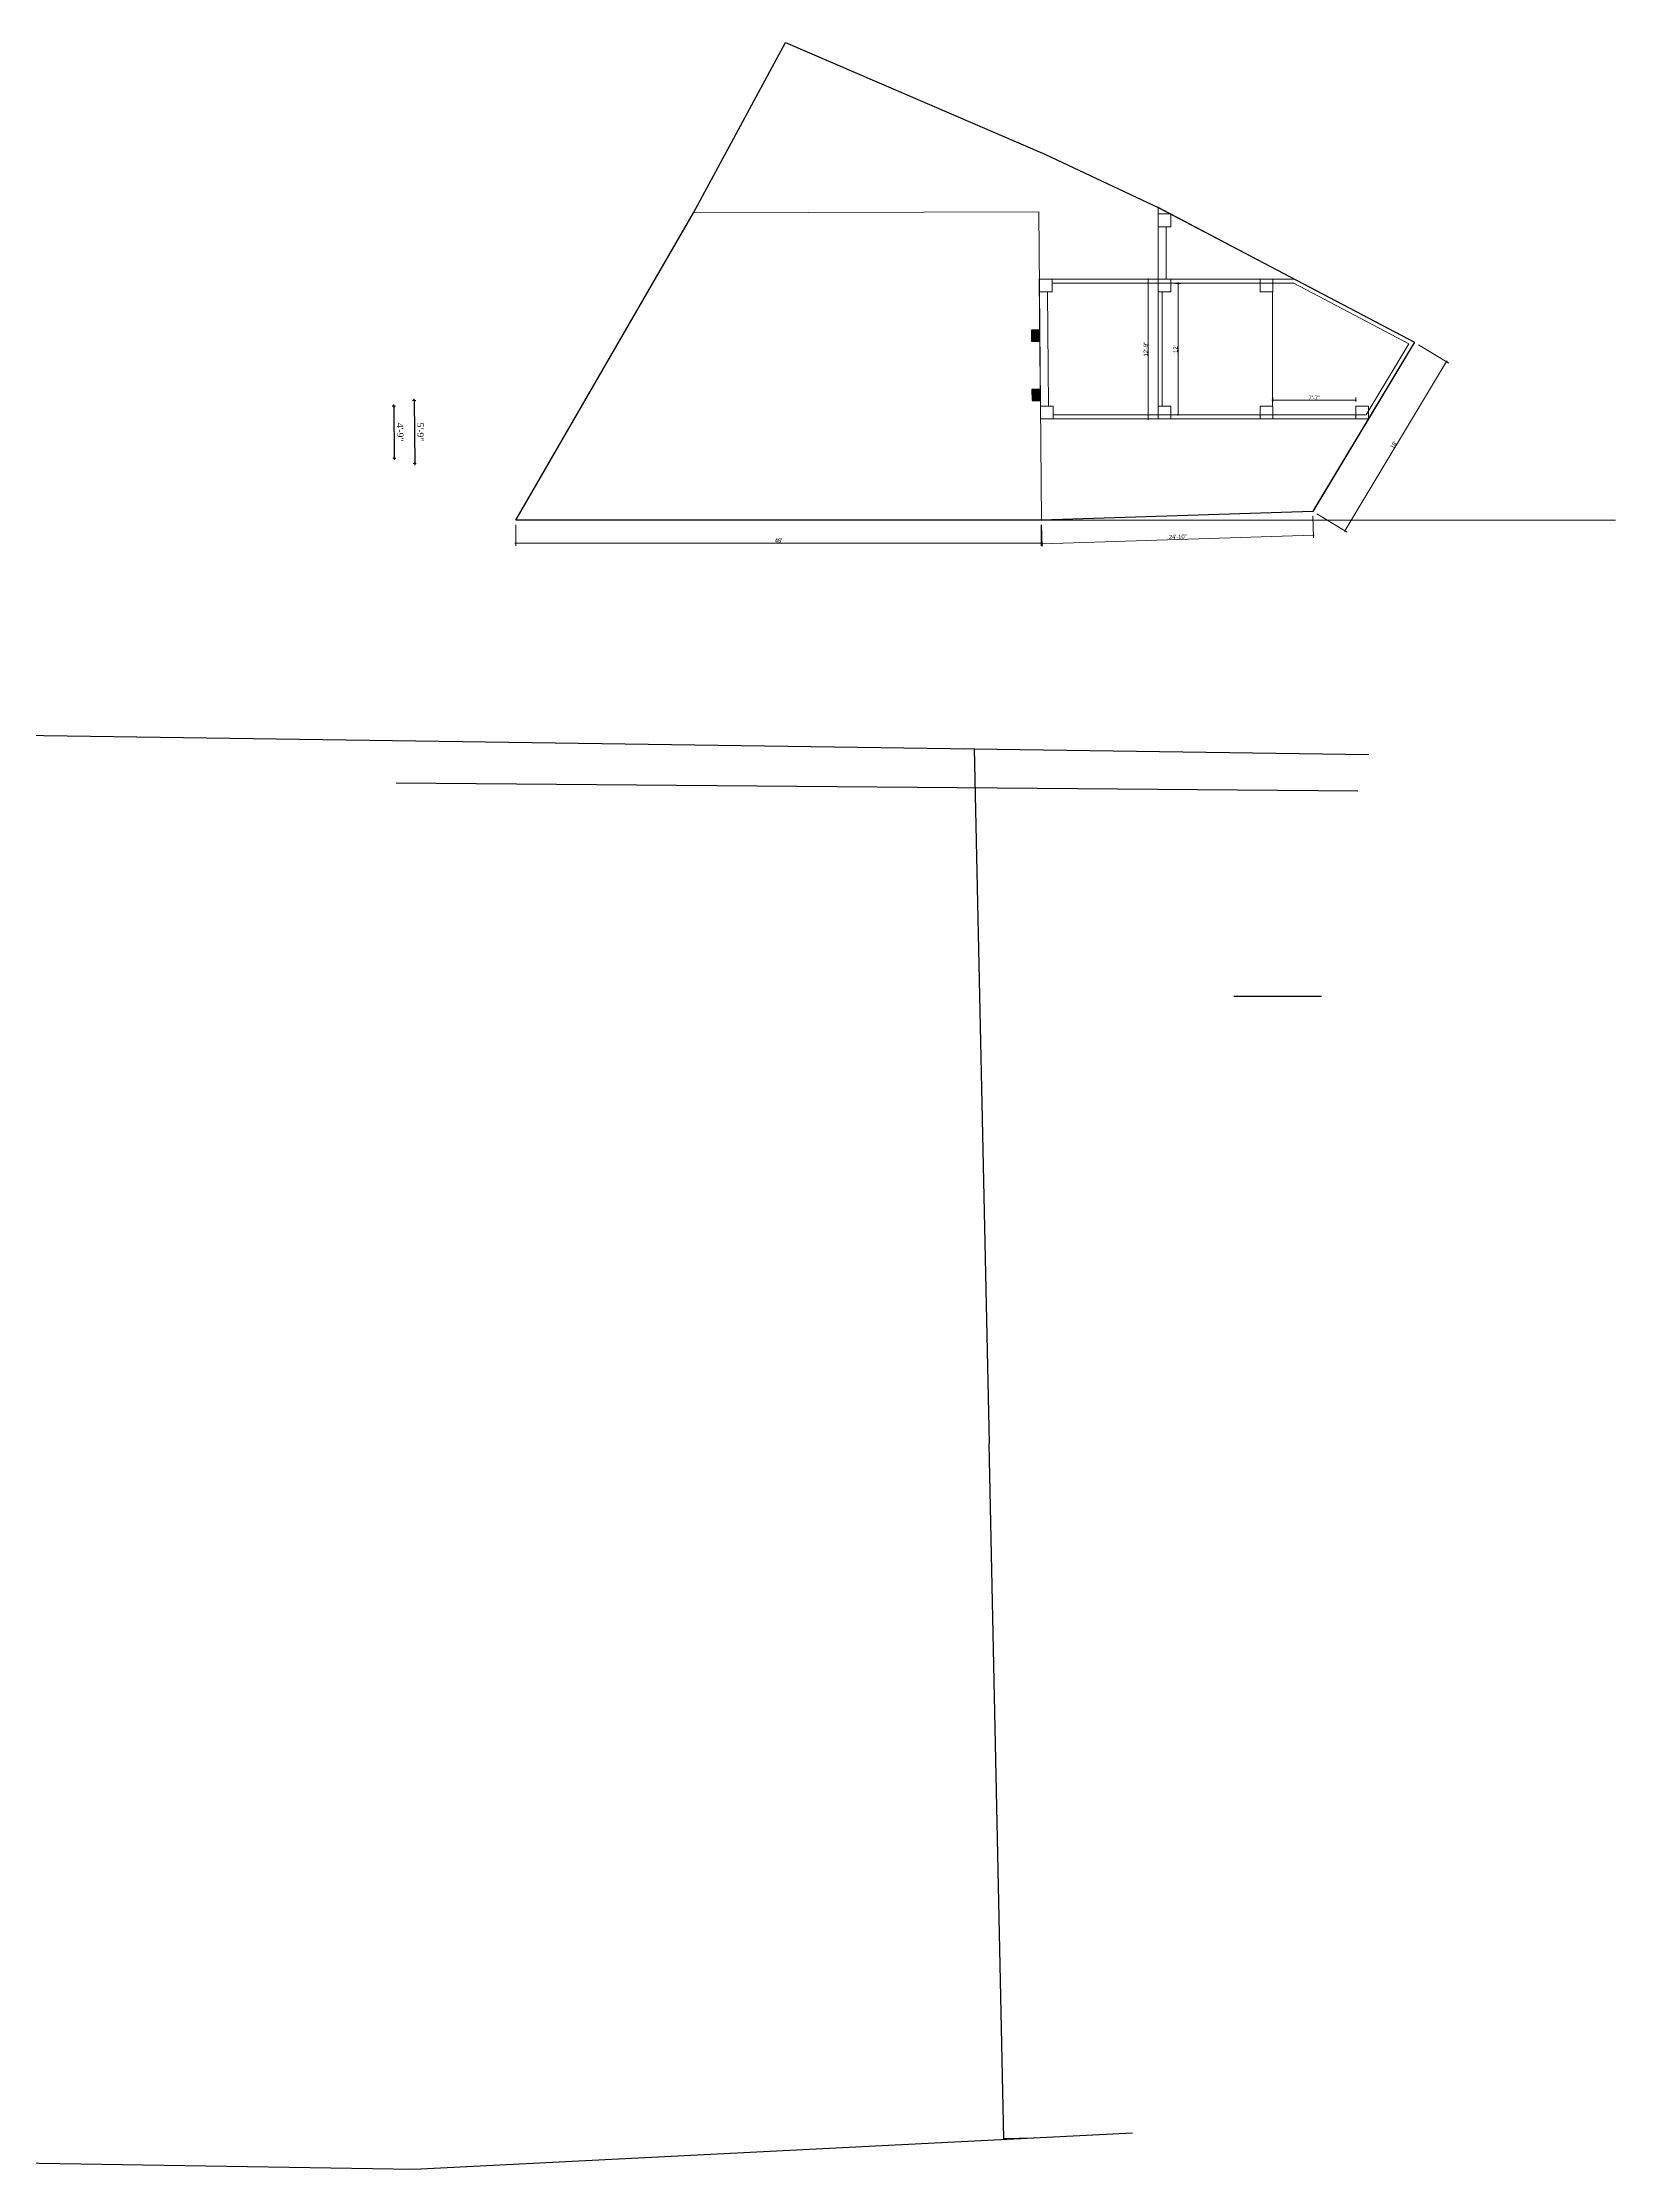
# Model space of a CAD drawing. Header units: inches. Extents: x 4069 to 291496, y -47643 to 12535.
# Drawn here: x 109457 to 111181, y -11173 to -8842 of the extents above; entities that cross this region are included whole.
import ezdxf

# ---------------------------------------------------------------- set-up
doc = ezdxf.new("R2010")
doc.units = ezdxf.units.IN
doc.header["$LTSCALE"] = 5
doc.header["$MEASUREMENT"] = 0
doc.layers.add('A-WALL', color=7, linetype='Continuous', lineweight=9)
doc.layers.add('Dimension', color=7, linetype='Continuous', lineweight=18)
doc.layers.add('DIM', color=5, linetype='Continuous')
doc.layers.add('WALL', color=7, linetype='Continuous')
doc.layers.add('dim line', color=7, linetype='Continuous', lineweight=15, true_color=0xfab2b2)
doc.styles.add('ordinary', font='times.ttf')
doc.styles.get("Standard").update_dxf_attribs({"font": 'arial.ttf'})
doc.dimstyles.new('Copy of 96', dxfattribs={"dimtxt": 7, "dimasz": 4, "dimexe": 0.5, "dimexo": 0.5, "dimgap": 3, "dimtad": 1, "dimdec": 1, "dimzin": 11, "dimdsep": 46, "dimlunit": 4, "dimtxsty": 'ordinary', "dimblk": 'OBLIQUE', "dimcen": 0.09, "dimse1": 1, "dimse2": 1, "dimclrt": 6, "dimazin": 0, "dimtfac": 1, "dimtdec": 1, "dimtix": 1, "dimtmove": 2, "dimatfit": 3, "dimldrblk": 'leader', "dimfxl": 0.5, "dimfxlon": 1, "dimtolj": 1, "dimtzin": 0, "dimarcsym": 0})
doc.dimstyles.get("Standard").update_dxf_attribs({"dimtxt": 0.18, "dimasz": 0.18, "dimexe": 0.18, "dimexo": 0.0625, "dimgap": 0.09, "dimtad": 0, "dimtih": 1, "dimtoh": 1, "dimdec": 4, "dimzin": 0, "dimdsep": 46, "dimtxsty": 'Standard', "dimcen": 0.09, "dimadec": 0, "dimazin": 0, "dimtfac": 1, "dimtdec": 4, "dimtofl": 0, "dimtmove": 0, "dimatfit": 3, "dimfxl": 1, "dimtolj": 1, "dimtzin": 0, "dimarcsym": 0})
doc.dimstyles.new('Standard$0', dxfattribs={"dimtxt": 6, "dimasz": 4, "dimexe": 3, "dimexo": 6, "dimgap": 3, "dimtad": 1, "dimdec": 1, "dimzin": 0, "dimdsep": 46, "dimlunit": 4, "dimtxsty": 'Standard', "dimcen": 0.09, "dimclrd": 6, "dimclre": 6, "dimclrt": 7, "dimadec": 0, "dimazin": 0, "dimtfac": 1, "dimtdec": 1, "dimtix": 1, "dimtofl": 0, "dimtmove": 1, "dimatfit": 3, "dimfxl": 1, "dimtolj": 1, "dimtzin": 0, "dimlwd": 18, "dimlwe": 18, "dimarcsym": 0})

# ---------------------------------------------------------------- blocks, each defined once
blk = doc.blocks.new('*D2730')
at = {"color": 0, "lineweight": -2, "transparency": 16777216}
for p, q in [((110466.9, -9616.3), (110478.2, -9616.1)), ((110478, -9616.2), (110494.3, -10377.7)), ((110510.6, -11139.6), (110494.3, -10378.1)), ((110543.3, -11139.1), (110510.5, -11139.8))]:
    blk.add_line(p, q, dxfattribs=at)
at = {"color": 0, "transparency": 16777216}
for points in [[(110478.1, -9616.2), (110478, -9616.2), (110478, -9616.1)], [(110510.7, -11139.6), (110510.6, -11139.6), (110510.6, -11139.8)]]:
    blk.add_solid(points, dxfattribs=at)
at = {"layer": 'Defpoints', "color": 0, "transparency": 16777216}
for p in [(110466.8, -9616.3, -47.3), (110510.6, -11139.8), (110543.4, -11139.1, 1.5)]:
    blk.add_point(p, dxfattribs=at)
at = {"color": 0, "transparency": 16777216, "insert": (110494.3, -10377.9), "char_height": 0.18, "attachment_point": 5}
blk.add_mtext('\\A1;1524.0577', dxfattribs=at)
blk = doc.blocks.new('C1a')
at = {"color": 1, "ltscale": 5}
for p, q in [((18657.7, 4625.8), (18648.7, 4625.8)), ((18648.7, 4625.8), (18648.8, 4613.8)), ((18657.8, 4613.8), (18657.7, 4625.8)), ((18648.8, 4613.8), (18657.8, 4613.8))]:
    blk.add_line(p, q, dxfattribs=at)
blk = doc.blocks.new('oblique')
at = {"color": 0, "lineweight": -2}
blk.add_line((0.25, 0.25), (-0.25, -0.25), dxfattribs=at)
at = {"layer": 'dim line', "lineweight": 9}
for p, q in [((-0.4375, 0), (0.4375, 0)), ((0, 0.4375), (0, -0.4375))]:
    blk.add_line(p, q, dxfattribs=at)
blk = doc.blocks.new('*D2751')
at = {"layer": 'A-WALL', "color": 0, "lineweight": -2, "ltscale": 50, "transparency": 16777216}
blk.add_line((109842.1, -9240.8), (109842.5, -9298.1), dxfattribs=at)
at = {"layer": 'Defpoints', "color": 0, "ltscale": 50, "transparency": 16777216}
for p in [(110550.5, -9234.9), (109771, -9298.7), (109842.5, -9298.1)]:
    blk.add_point(p, dxfattribs=at)
at = {"layer": 'A-WALL', "color": 0, "lineweight": -2, "ltscale": 50, "transparency": 16777216, "xscale": 4, "yscale": 4, "zscale": 4}
for p, rotation in [((109842.1, -9240.8), 90.48105909130071), ((109842.5, -9298.1), 270.4810590913007)]:
    blk.add_blockref('oblique', p, dxfattribs=dict(at, rotation=rotation))
at = {"layer": 'A-WALL', "color": 6, "ltscale": 50, "transparency": 16777216, "insert": (109848.9, -9269.4), "char_height": 7, "attachment_point": 5, "rotation": 270.4811, "style": 'ordinary'}
blk.add_mtext('\\A1;4\'-9"', dxfattribs=at)
blk = doc.blocks.new('_OBLIQUE')
at = {"color": 0, "linetype": 'ByBlock'}
blk.add_line((-0.5, -0.5), (0.5, 0.5), dxfattribs=at)
blk = doc.blocks.new('leader')
at = {"layer": 'Dimension'}
for p, q in [((-4.42, 0), (4.42, 0)), ((0, -4.33), (0, 4.33))]:
    blk.add_line(p, q, dxfattribs=at)
blk = doc.blocks.new('*D2752')
at = {"layer": 'A-WALL', "color": 0, "lineweight": -2, "ltscale": 50, "transparency": 16777216}
blk.add_line((109864.3, -9234.6), (109864.9, -9303.9), dxfattribs=at)
at = {"layer": 'Defpoints', "color": 0, "ltscale": 50, "transparency": 16777216}
for p in [(110550.4, -9228.9), (109771, -9304.7), (109864.9, -9303.9)]:
    blk.add_point(p, dxfattribs=at)
at = {"layer": 'A-WALL', "color": 0, "lineweight": -2, "ltscale": 50, "transparency": 16777216, "xscale": 4, "yscale": 4, "zscale": 4}
for p, rotation in [((109864.3, -9234.6), 90.48105909130071), ((109864.9, -9303.9), 270.4810590913007)]:
    blk.add_blockref('oblique', p, dxfattribs=dict(at, rotation=rotation))
at = {"layer": 'A-WALL', "color": 6, "ltscale": 50, "transparency": 16777216, "insert": (109871.2, -9269.2), "char_height": 7, "attachment_point": 5, "rotation": 270.4811, "style": 'ordinary'}
blk.add_mtext('\\A1;5\'-9"', dxfattribs=at)
blk = doc.blocks.new('*D2799')
at = {"layer": 'A-WALL', "color": 47, "lineweight": 0, "ltscale": 5, "transparency": 16777216}
for p, q in [((110849.3, -9361.3), (110850, -9385.2)), ((110551.8, -9370.9), (110552.5, -9394.7))]:
    blk.add_line(p, q, dxfattribs=at)
at = {"layer": 'A-WALL', "color": 33, "lineweight": 0, "ltscale": 5, "transparency": 16777216}
blk.add_line((110552.4, -9391.7), (110849.9, -9382.2), dxfattribs=at)
at = {"layer": 'Defpoints', "color": 0, "ltscale": 5, "transparency": 16777216}
for p in [(110551.6, -9365.9), (110849.1, -9356.3), (110849.9, -9382.2)]:
    blk.add_point(p, dxfattribs=at)
at = {"layer": 'A-WALL', "color": 33, "lineweight": 0, "ltscale": 5, "transparency": 16777216, "xscale": 2, "yscale": 2, "zscale": 2}
for p, rotation in [((110552.4, -9391.7), 181.8433809983393), ((110849.9, -9382.2), 1.843380998339315)]:
    blk.add_blockref('oblique', p, dxfattribs=dict(at, rotation=rotation))
at = {"layer": 'A-WALL', "color": 7, "ltscale": 5, "transparency": 16777216, "insert": (110701.1, -9384.1), "char_height": 4.5, "attachment_point": 5, "rotation": 1.8434}
blk.add_mtext('\\A1;24\'-10"', dxfattribs=at)
blk = doc.blocks.new('*D2800')
at = {"layer": 'A-WALL', "color": 47, "lineweight": 0, "ltscale": 5, "transparency": 16777216}
for p, q in [((109975.6, -9370.9), (109975.6, -9394)), ((110551.6, -9370.9), (110551.6, -9394))]:
    blk.add_line(p, q, dxfattribs=at)
at = {"layer": 'A-WALL', "color": 33, "lineweight": 0, "ltscale": 5, "transparency": 16777216}
blk.add_line((110551.6, -9391), (109975.6, -9391), dxfattribs=at)
at = {"layer": 'Defpoints', "color": 0, "ltscale": 5, "transparency": 16777216}
for p in [(109975.6, -9365.9), (110551.6, -9365.9), (109975.6, -9391)]:
    blk.add_point(p, dxfattribs=at)
at = {"layer": 'A-WALL', "color": 33, "lineweight": 0, "ltscale": 5, "transparency": 16777216, "xscale": 2, "yscale": 2, "zscale": 2, "rotation": 180}
blk.add_blockref('oblique', (109975.6, -9391), dxfattribs=at)
at = {"layer": 'A-WALL', "color": 33, "lineweight": 0, "ltscale": 5, "transparency": 16777216, "xscale": 2, "yscale": 2, "zscale": 2}
blk.add_blockref('oblique', (110551.6, -9391), dxfattribs=at)
at = {"layer": 'A-WALL', "color": 7, "ltscale": 5, "transparency": 16777216, "insert": (110263.6, -9388.2), "char_height": 4.5, "attachment_point": 5}
blk.add_mtext("\\A1;48'", dxfattribs=at)
blk = doc.blocks.new('*D2801')
at = {"layer": 'A-WALL', "color": 47, "lineweight": 0, "ltscale": 5, "transparency": 16777216}
for p, q in [((110964.8, -9173.6), (110998.3, -9193.7)), ((110853.4, -9358.9), (110886.9, -9379))]:
    blk.add_line(p, q, dxfattribs=at)
at = {"layer": 'A-WALL', "color": 33, "lineweight": 0, "ltscale": 5, "transparency": 16777216}
blk.add_line((110995.8, -9192.2), (110884.3, -9377.5), dxfattribs=at)
at = {"layer": 'Defpoints', "color": 0, "ltscale": 5, "transparency": 16777216}
for p in [(110960.5, -9171), (110849.1, -9356.3), (110884.3, -9377.5)]:
    blk.add_point(p, dxfattribs=at)
at = {"layer": 'A-WALL', "color": 33, "lineweight": 0, "ltscale": 5, "transparency": 16777216, "xscale": 2, "yscale": 2, "zscale": 2}
for p, rotation in [((110995.8, -9192.2), 58.97360695983912), ((110884.3, -9377.5), 238.9736069598391)]:
    blk.add_blockref('oblique', p, dxfattribs=dict(at, rotation=rotation))
at = {"layer": 'A-WALL', "color": 7, "ltscale": 5, "transparency": 16777216, "insert": (110937.7, -9283.4), "char_height": 4.5, "attachment_point": 5, "rotation": 58.9736}
blk.add_mtext("\\A1;18'", dxfattribs=at)
blk = doc.blocks.new('*D2802')
at = {"layer": 'A-WALL', "color": 47, "lineweight": 0, "ltscale": 5, "transparency": 16777216}
for p, q in [((110805.2, -9235.9), (110805.2, -9231.5)), ((110896.1, -9235.9), (110896.1, -9231.5))]:
    blk.add_line(p, q, dxfattribs=at)
at = {"layer": 'A-WALL', "color": 33, "lineweight": 0, "ltscale": 5, "transparency": 16777216}
blk.add_line((110805.2, -9234.5), (110896.1, -9234.5), dxfattribs=at)
at = {"layer": 'Defpoints', "color": 0, "ltscale": 5, "transparency": 16777216}
for p in [(110805.2, -9240.9), (110896.1, -9234.5), (110896.1, -9240.9)]:
    blk.add_point(p, dxfattribs=at)
at = {"layer": 'A-WALL', "color": 33, "lineweight": 0, "ltscale": 5, "transparency": 16777216, "xscale": 2, "yscale": 2, "zscale": 2, "rotation": 180}
blk.add_blockref('oblique', (110805.2, -9234.5), dxfattribs=at)
at = {"layer": 'A-WALL', "color": 33, "lineweight": 0, "ltscale": 5, "transparency": 16777216, "xscale": 2, "yscale": 2, "zscale": 2}
blk.add_blockref('oblique', (110896.1, -9234.5), dxfattribs=at)
at = {"layer": 'A-WALL', "color": 7, "ltscale": 5, "transparency": 16777216, "insert": (110850.7, -9231.7), "char_height": 4.5, "attachment_point": 5}
blk.add_mtext('\\A1;7\'-7"', dxfattribs=at)
blk = doc.blocks.new('*D2803')
at = {"layer": 'A-WALL', "color": 47, "lineweight": 0, "ltscale": 5, "transparency": 16777216}
for p, q in [((110674.5, -9101.9), (110665.7, -9101.9)), ((110674.5, -9254.9), (110665.7, -9254.9))]:
    blk.add_line(p, q, dxfattribs=at)
at = {"layer": 'A-WALL', "color": 33, "lineweight": 0, "ltscale": 5, "transparency": 16777216}
blk.add_line((110668.7, -9101.9), (110668.7, -9254.9), dxfattribs=at)
at = {"layer": 'Defpoints', "color": 0, "ltscale": 5, "transparency": 16777216}
for p in [(110679.5, -9101.9), (110668.7, -9254.9), (110679.5, -9254.9)]:
    blk.add_point(p, dxfattribs=at)
at = {"layer": 'A-WALL', "color": 33, "lineweight": 0, "ltscale": 5, "transparency": 16777216, "xscale": 2, "yscale": 2, "zscale": 2}
for p, rotation in [((110668.7, -9101.9), 90), ((110668.7, -9254.9), 270)]:
    blk.add_blockref('oblique', p, dxfattribs=dict(at, rotation=rotation))
at = {"layer": 'A-WALL', "color": 7, "ltscale": 5, "transparency": 16777216, "insert": (110665.9, -9178.4), "char_height": 4.5, "attachment_point": 5, "rotation": 90}
blk.add_mtext('\\A1;12\'-9"', dxfattribs=at)
blk = doc.blocks.new('*D2804')
at = {"layer": 'A-WALL', "color": 47, "lineweight": 0, "ltscale": 5, "transparency": 16777216}
for p, q in [((110698.5, -9106.4), (110704.4, -9106.4)), ((110698.5, -9250.4), (110704.4, -9250.4))]:
    blk.add_line(p, q, dxfattribs=at)
at = {"layer": 'A-WALL', "color": 33, "lineweight": 0, "ltscale": 5, "transparency": 16777216}
blk.add_line((110701.4, -9106.4), (110701.4, -9250.4), dxfattribs=at)
at = {"layer": 'Defpoints', "color": 0, "ltscale": 5, "transparency": 16777216}
for p in [(110693.5, -9106.4), (110693.5, -9250.4), (110701.4, -9250.4)]:
    blk.add_point(p, dxfattribs=at)
at = {"layer": 'A-WALL', "color": 33, "lineweight": 0, "ltscale": 5, "transparency": 16777216, "xscale": 2, "yscale": 2, "zscale": 2}
for p, rotation in [((110701.4, -9106.4), 90), ((110701.4, -9250.4), 270)]:
    blk.add_blockref('oblique', p, dxfattribs=dict(at, rotation=rotation))
at = {"layer": 'A-WALL', "color": 7, "ltscale": 5, "transparency": 16777216, "insert": (110698.6, -9178.4), "char_height": 4.5, "attachment_point": 5, "rotation": 90}
blk.add_mtext("\\A1;12'", dxfattribs=at)

msp = doc.modelspace()

# ---------------------------------------------------------------- hatches: boundary and pattern name
at = {"layer": 'WALL', "linetype": 'ByBlock', "ltscale": 5, "true_color": 0xf8991e}
h = msp.add_hatch(color=30, dxfattribs=at)
h.dxf.hatch_style = 1
h.paths.add_polyline_path([(110549.94432, -9169.86728), (110545.39338, -9163.87785), (110540.94417, -9169.88823)])
h.paths.add_polyline_path([(110549.94432, -9169.86728), (110549.84258, -9157.86748), (110545.39338, -9163.87785)])
h.paths.add_polyline_path([(110549.84258, -9157.86748), (110540.84243, -9157.88843), (110545.39338, -9163.87785)])
h.paths.add_polyline_path([(110545.39338, -9163.87785), (110540.84243, -9157.88843), (110540.94417, -9169.88823)])
h = msp.add_hatch(color=30, dxfattribs=at)
h.dxf.hatch_style = 1
h.paths.add_polyline_path([(110550.4954, -9234.86617), (110545.94446, -9228.87675), (110541.49526, -9234.88712)])
h.paths.add_polyline_path([(110550.4954, -9234.86617), (110550.39366, -9222.86637), (110545.94446, -9228.87675)])
h.paths.add_polyline_path([(110550.39366, -9222.86637), (110541.39352, -9222.88732), (110545.94446, -9228.87675)])
h.paths.add_polyline_path([(110545.94446, -9228.87675), (110541.39352, -9222.88732), (110541.49526, -9234.88712)])

# ---------------------------------------------------------------- linework, layer by layer
at = {"color": 1, "ltscale": 5}
for p, q in [((110549.94432, -9169.86728), (110540.84243, -9157.88843)), ((110540.94417, -9169.88823), (110549.84258, -9157.86748)), ((110550.4954, -9234.86617), (110541.39352, -9222.88732)), ((110550.39366, -9222.86637), (110541.49526, -9234.88712))]:
    msp.add_line(p, q, dxfattribs=at)
for p, q in [((108477.47872, -9587.60953, -5.60998), (110910.51829, -9622.70022, -56.63361)), ((110898.38222, -9662.85089, -55.88558), (109844.44729, -9653.97547, -59.35014)), ((110858.49748, -9887.69249, -65.96432), (110762.72924, -9887.77251, -65.57061)), ((109864.23253, -11173.23058, 1.516), (107733.25575, -11139.31675, 1.516)), ((110651.6757, -11133.622, 1.516), (109864.23253, -11173.23058, 1.516))]:
    msp.add_line(p, q)
at = {"layer": 'A-WALL', "ltscale": 5}
for p, q in [((110679.48673, -9023.03462), (110679.48673, -9254.85755)), ((110688.48673, -9044.35666), (110688.48673, -9101.85755)), ((110828.1347, -9106.35755), (110563.4864, -9106.35755)), ((110693.48673, -9101.85755), (110829.24727, -9101.85755)), ((110954.23854, -9172.77255), (110828.1347, -9106.35755)), ((110558.48673, -9115.85755), (110559.5462, -9240.8194)), ((110683.98673, -9115.85755), (110683.98673, -9240.85755)), ((110804.98673, -9115.85755), (110804.98673, -9240.85755)), ((110850.25318, -9354.38334), (110960.54971, -9171.01049)), ((110907.57212, -9250.35755), (110954.23854, -9172.77255)), ((110564.6649, -9250.35755), (110907.57212, -9250.35755)), ((110550.6649, -9254.85755), (110910.11673, -9254.85755)), ((110551.60599, -9365.85755), (110849.1108, -9356.2826)), ((110551.60599, -9365.85755), (111180.79124, -9365.85755))]:
    msp.add_line(p, q, dxfattribs=at)
at = {"layer": 'A-WALL', "color": 1, "ltscale": 5}
msp.add_lwpolyline([(109975.60599, -9365.85755), (110551.60599, -9365.85755), (110548.74041, -9027.86969), (110170.2402, -9029.05118)], close=True, dxfattribs=at)
at = {"layer": 'A-WALL', "ltscale": 5}
for points in [[(110829.24727, -9101.85755), (110679.48673, -9023.03462), (110679.48673, -9101.85755), (110549.36771, -9101.85755), (110550.6649, -9254.85755), (110910.11673, -9254.85755), (110960.54971, -9171.01049)], [(110679.48673, -9030.35666), (110693.48673, -9030.35666), (110693.48673, -9044.35666), (110679.48673, -9044.35666)], [(110549.4864, -9101.85755), (110563.4864, -9101.85755), (110563.4864, -9115.85755), (110549.4864, -9115.85755)], [(110679.48673, -9101.85755), (110693.48673, -9101.85755), (110693.48673, -9115.85755), (110679.48673, -9115.85755)], [(110791.24727, -9101.85755), (110805.24727, -9101.85755), (110805.24727, -9115.85755), (110791.24727, -9115.85755)], [(110550.6649, -9240.85755), (110564.6649, -9240.85755), (110564.6649, -9254.85755), (110550.6649, -9254.85755)], [(110679.48673, -9240.85755), (110693.48673, -9240.85755), (110693.48673, -9254.85755), (110679.48673, -9254.85755)], [(110791.24727, -9240.85755), (110805.24727, -9240.85755), (110805.24727, -9254.85755), (110791.24727, -9254.85755)], [(110896.11673, -9240.85755), (110910.11673, -9240.85755), (110910.11673, -9254.85755), (110896.11673, -9254.85755)]]:
    msp.add_lwpolyline(points, close=True, dxfattribs=at)
at = {"layer": 'DIM', "ltscale": 5}
msp.add_lwpolyline([(109975.60599, -9365.85755), (110170.2402, -9029.05118), (110271.1663, -8842.49361), (110555.3801, -8964.87127), (110680.37155, -9023.4493), (110960.54971, -9171.01049), (110849.1108, -9356.2826), (110551.60599, -9365.85755)], close=True, dxfattribs=at)
at = {"layer": 'WALL', "color": 2, "linetype": 'ByBlock', "ltscale": 5}
for points in [[(110540.84243, -9157.88843), (110540.94417, -9169.88823), (110549.94432, -9169.86728), (110549.84258, -9157.86748)], [(110541.39352, -9222.88732), (110541.49526, -9234.88712), (110550.4954, -9234.86617), (110550.39366, -9222.86637)]]:
    msp.add_lwpolyline(points, close=True, dxfattribs=at)

# ---------------------------------------------------------------- block references
at = {"layer": 'WALL', "color": 2, "linetype": 'ByBlock', "ltscale": 5, "rotation": 0.1333664264968263}
for p in [(91902.91501, -13827.04341), (91903.46609, -13892.0423)]:
    msp.add_blockref('C1a', p, dxfattribs=at)

# ---------------------------------------------------------------- dimensions: what is measured, and where the dimension line sits
dim = msp.add_linear_dim(base=(110510.63758, -11139.76931), p1=(110466.80224, -9616.30069, -47.32837), p2=(110543.39782, -11139.0684, 1.516), angle=91.22566457, dimstyle='Standard')
dim.commit()
dim.dimension.update_dxf_attribs({"geometry": '*D2730', "text_midpoint": (110494.33759, -10377.91481)})
at = {"layer": 'A-WALL', "ltscale": 5}
for base, p1, p2, picture, middle in [((110668.7217, -9254.85755), (110679.48673, -9101.85755), (110679.48673, -9254.85755), '*D2803', (110665.92413, -9178.35755)), ((110701.3965, -9250.35755), (110693.48673, -9106.35755), (110693.48673, -9250.35755), '*D2804', (110698.63729, -9178.35755))]:
    dim = msp.add_linear_dim(base=base, p1=p1, p2=p2, angle=90, dimstyle='Standard$0', override={"dimtxt": 4.5, "dimasz": 2, "dimexo": 5, "dimgap": 0.5, "dimdec": 0, "dimzin": 12, "dimpost": '\\X', "dimblk": 'oblique', "dimcen": 3, "dimclrd": 33, "dimclre": 47, "dimtfac": 0.5, "dimtdec": 0, "dimfxl": 3, "dimlwd": 0, "dimlwe": 0}, dxfattribs=at)
    dim.commit()
    dim.dimension.update_dxf_attribs({"geometry": picture, "text_midpoint": middle})
for p1, distance, picture, middle in [((110960.54971, -9171.01049), 41.1035, '*D2801', (110937.65575, -9283.39068)), ((110551.60599, -9365.85755), -25.88894, '*D2799', (110701.10119, -9384.14949))]:
    dim = msp.add_aligned_dim(p1=p1, p2=(110849.1108, -9356.2826), distance=distance, dimstyle='Standard$0', override={"dimtxt": 4.5, "dimasz": 2, "dimexo": 5, "dimgap": 0.5, "dimdec": 0, "dimzin": 12, "dimpost": '\\X', "dimblk": 'oblique', "dimcen": 3, "dimclrd": 33, "dimclre": 47, "dimtfac": 0.5, "dimtdec": 0, "dimfxl": 3, "dimlwd": 0, "dimlwe": 0}, dxfattribs=at)
    dim.commit()
    dim.dimension.update_dxf_attribs({"geometry": picture, "text_midpoint": middle})
at = {"layer": 'A-WALL', "ltscale": 50}
for base, p1, p2, picture, middle in [((109864.90331, -9303.92651), (110550.44453, -9228.86627), (109771.03996, -9304.71461), '*D2752', (109871.18281, -9269.22166)), ((109842.54892, -9298.11399), (110550.4954, -9234.86617), (109770.95268, -9298.71514), '*D2751', (109848.87879, -9269.40899))]:
    dim = msp.add_linear_dim(base=base, p1=p1, p2=p2, angle=90.48105909, dimstyle='Copy of 96', override={"dimdec": 0, "dimblk": 'oblique', "dimtdec": 0, "dimarcsym": 1}, dxfattribs=at)
    dim.commit()
    dim.dimension.update_dxf_attribs({"geometry": picture, "text_midpoint": middle})
at = {"layer": 'A-WALL', "ltscale": 5}
for base, p1, p2, picture, middle in [((110896.11673, -9234.49264), (110805.24727, -9240.85755), (110896.11673, -9240.85755), '*D2802', (110850.682, -9231.74264)), ((109975.60599, -9390.96593), (110551.60599, -9365.85755), (109975.60599, -9365.85755), '*D2800', (110263.60599, -9388.16835))]:
    dim = msp.add_linear_dim(base=base, p1=p1, p2=p2, dimstyle='Standard$0', override={"dimtxt": 4.5, "dimasz": 2, "dimexo": 5, "dimgap": 0.5, "dimdec": 0, "dimzin": 12, "dimpost": '\\X', "dimblk": 'oblique', "dimcen": 3, "dimclrd": 33, "dimclre": 47, "dimtfac": 0.5, "dimtdec": 0, "dimfxl": 3, "dimlwd": 0, "dimlwe": 0}, dxfattribs=at)
    dim.commit()
    dim.dimension.update_dxf_attribs({"geometry": picture, "text_midpoint": middle})

doc.saveas('drawing.dxf')
